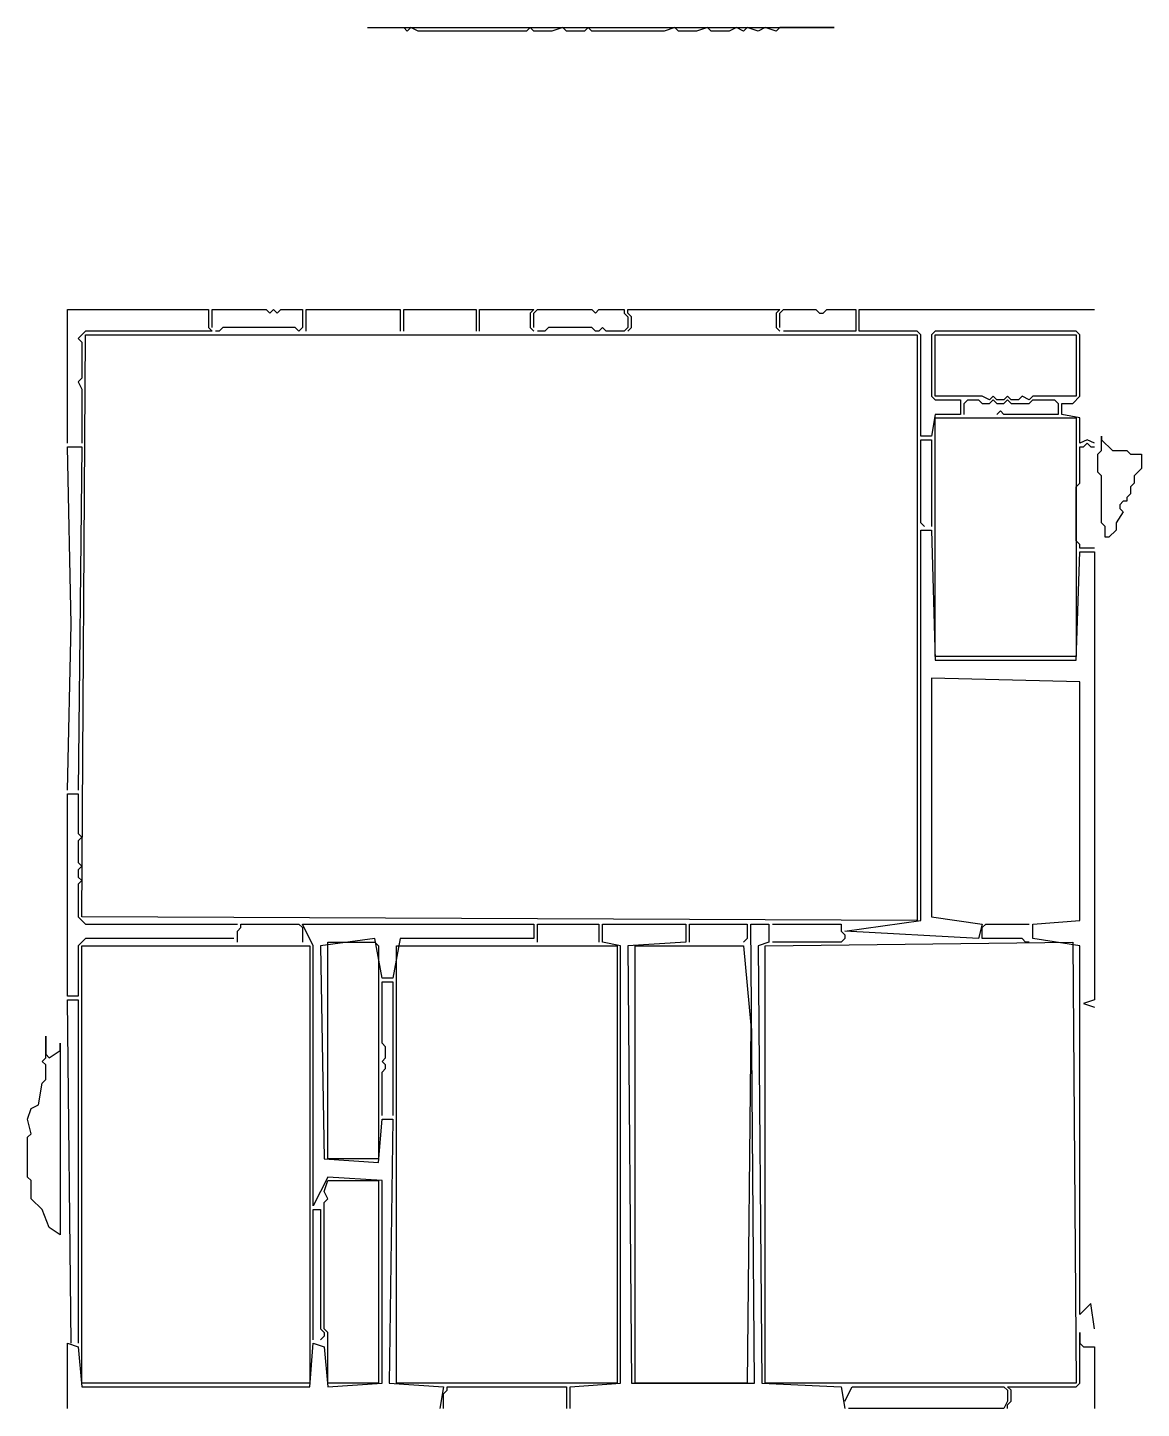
# Model space of a CAD drawing. Header units: metres. Extents: x 5.4 to 20.8, y 4.3 to 23.4.
import ezdxf

# ---------------------------------------------------------------- set-up
doc = ezdxf.new("R2010")
doc.units = ezdxf.units.M
for name, color, linetype in [('OPENINGS', 1, 'CONTINUOUS'), ('ROOMS', 3, 'CONTINUOUS'), ('WALLS', 7, 'CONTINUOUS')]:
    doc.layers.add(name, color=color, linetype=linetype)

msp = doc.modelspace()

# ---------------------------------------------------------------- linework, layer by layer
at = {"layer": 'OPENINGS'}
for points in [[(7.9, 19.25), (7.9, 19.5), (8.65, 19.5), (8.7, 19.45), (8.75, 19.5), (8.8, 19.45), (8.85, 19.5), (9.15, 19.5), (9.15, 19.25), (9.1, 19.2), (9.05, 19.25), (8.05, 19.25), (8, 19.2), (7.95, 19.2)], [(10.55, 19.2), (10.55, 19.5), (11.55, 19.5), (11.55, 19.2)], [(12.35, 19.25), (12.35, 19.45), (12.4, 19.5), (13.15, 19.5), (13.2, 19.45), (13.25, 19.5), (13.6, 19.5), (13.6, 19.45), (13.65, 19.4), (13.65, 19.25), (13.6, 19.2), (13.35, 19.2), (13.3, 19.25), (13.25, 19.2), (13.2, 19.2), (13.15, 19.25), (12.55, 19.25), (12.5, 19.2), (12.4, 19.2)], [(15.75, 19.25), (15.75, 19.45), (15.8, 19.5), (16.25, 19.5), (16.3, 19.45), (16.35, 19.45), (16.4, 19.5), (16.8, 19.5), (16.8, 19.2), (15.8, 19.2)], [(18.3, 18.05), (18.3, 18.2), (18.35, 18.25), (18.5, 18.25), (18.55, 18.2), (18.65, 18.2), (18.7, 18.25), (18.75, 18.2), (18.85, 18.2), (18.9, 18.25), (18.95, 18.2), (19.2, 18.2), (19.25, 18.25), (19.55, 18.25), (19.6, 18.2), (19.6, 18.05), (18.85, 18.05), (18.8, 18.1), (18.75, 18.05)], [(5.9, 12.85), (5.95, 15.15), (5.9, 17.6), (6.1, 17.6), (6.05, 12.85)], [(17.75, 16.5), (17.7, 16.55), (17.7, 17.7), (17.85, 17.7), (17.85, 16.5)], [(20.1, 16.2), (19.9, 16.2), (19.9, 16.25), (19.85, 16.3), (19.85, 17.05), (19.9, 17.1), (19.9, 17.6), (19.95, 17.6), (20, 17.65), (20.05, 17.6), (20.1, 17.6)], [(8.25, 10.75), (8.25, 10.9), (8.3, 10.95), (8.3, 11), (9.1, 11), (9.15, 10.95), (9.15, 10.75)], [(12.4, 10.75), (12.4, 11), (13.25, 11), (13.25, 10.75)], [(14.5, 10.75), (14.5, 11), (15.3, 11), (15.3, 10.8), (15.25, 10.75)], [(15.65, 11), (16.6, 11), (16.6, 10.9), (16.65, 10.85), (16.65, 10.8), (16.6, 10.75), (15.65, 10.75)], [(19.2, 10.75), (19.15, 10.75), (19.1, 10.8), (18.55, 10.8), (18.55, 10.95), (18.6, 11), (19.2, 11)], [(10.25, 8.35), (10.25, 8.95), (10.3, 9), (10.3, 9.05), (10.25, 9.1), (10.3, 9.15), (10.3, 9.3), (10.25, 9.35), (10.25, 10.2), (10.4, 10.2), (10.4, 8.35)], [(5.95, 5.2), (5.9, 9.95), (6.05, 9.95), (6.05, 5.2)], [(9.3, 5.25), (9.3, 7.05), (9.4, 7.05), (9.4, 5.4), (9.45, 5.35), (9.45, 5.3), (9.4, 5.25)], [(11.1, 4.3), (11.1, 4.5), (11.15, 4.55), (11.15, 4.6), (12.8, 4.6), (12.8, 4.3)], [(16.65, 4.4), (16.75, 4.6), (18.85, 4.6), (18.9, 4.55), (18.9, 4.4), (18.85, 4.3), (16.7, 4.3)]]:
    msp.add_lwpolyline(points, dxfattribs=at)
at = {"layer": 'ROOMS', "color": 3}
for points in [[(6.1, 11.1), (6.15, 19.15), (17.65, 19.15), (17.65, 11.05)], [(17.9, 18.3), (17.9, 19.15), (19.85, 19.15), (19.85, 18.3), (19.25, 18.3), (19.2, 18.25), (19.1, 18.3), (19.05, 18.25), (18.95, 18.25), (18.9, 18.3), (18.85, 18.25), (18.75, 18.25), (18.7, 18.3), (18.65, 18.25), (18.55, 18.3)], [(17.9, 14.7), (17.9, 18), (19.85, 18), (19.85, 14.7)], [(20.3, 16.35), (20.25, 16.35), (20.25, 16.5), (20.2, 16.55), (20.2, 17.2), (20.15, 17.25), (20.15, 17.5), (20.2, 17.55), (20.2, 17.75), (20.2, 17.7), (20.35, 17.55), (20.55, 17.55), (20.6, 17.5), (20.75, 17.5), (20.75, 17.3), (20.65, 17.2), (20.65, 17.1), (20.6, 17.05), (20.6, 16.95), (20.55, 16.9), (20.55, 16.85), (20.5, 16.85), (20.45, 16.8), (20.45, 16.75), (20.5, 16.7), (20.4, 16.55), (20.4, 16.45)], [(6.1, 4.65), (6.1, 10.7), (9.25, 10.7), (9.25, 4.65)], [(9.5, 7.75), (9.5, 10.75), (10.15, 10.75), (10.2, 10.7), (10.2, 7.75)], [(10.45, 4.65), (10.45, 10.7), (13.5, 10.7), (13.5, 4.65)], [(13.75, 4.65), (13.75, 10.7), (15.25, 10.7), (15.35, 9.6), (15.3, 4.65)], [(15.55, 4.65), (15.55, 10.7), (19.8, 10.75), (19.85, 4.65)], [(5.8, 6.7), (5.65, 6.8), (5.55, 7.05), (5.4, 7.2), (5.4, 7.45), (5.35, 7.5), (5.35, 8.05), (5.4, 8.1), (5.35, 8.3), (5.4, 8.45), (5.5, 8.5), (5.55, 8.8), (5.6, 8.85), (5.6, 9.05), (5.55, 9.1), (5.6, 9.15), (5.6, 9.45), (5.6, 9.2), (5.65, 9.15), (5.8, 9.25), (5.8, 9.35)], [(9.5, 4.65), (9.5, 5.35), (9.45, 5.4), (9.45, 7.15), (9.5, 7.2), (9.45, 7.3), (9.5, 7.45), (10.2, 7.45), (10.2, 4.65)]]:
    msp.add_lwpolyline(points, close=True, dxfattribs=at)
at = {"layer": 'WALLS'}
for points in [[(10.05, 23.4), (16.5, 23.4), (15.75, 23.4), (15.7, 23.35), (15.55, 23.4), (15.45, 23.35), (15.3, 23.4), (15.25, 23.35), (15.15, 23.4), (15.05, 23.35), (14.8, 23.35), (14.75, 23.4), (14.6, 23.35), (14.35, 23.35), (14.3, 23.4), (14.15, 23.35), (13.15, 23.35), (13.1, 23.4), (13.05, 23.35), (12.8, 23.35), (12.75, 23.4), (12.6, 23.35), (12.35, 23.35), (12.3, 23.4), (12.25, 23.35), (10.75, 23.35), (10.65, 23.4), (10.6, 23.35), (10.55, 23.4)], [(5.9, 17.65), (5.9, 19.5), (7.85, 19.5), (7.85, 19.25), (7.9, 19.2), (6.15, 19.2), (6.05, 19.1), (6.1, 19.05), (6.1, 18.55), (6.05, 18.5), (6.1, 18.4), (6.1, 17.65)], [(9.2, 19.2), (9.2, 19.5), (10.5, 19.5), (10.5, 19.2)], [(11.6, 19.2), (11.6, 19.5), (12.35, 19.5), (12.3, 19.45), (12.3, 19.25), (12.35, 19.2)], [(13.65, 19.2), (13.7, 19.25), (13.7, 19.4), (13.65, 19.45), (13.65, 19.5), (15.75, 19.5), (15.7, 19.45), (15.7, 19.25), (15.75, 19.2)], [(20.1, 17.65), (20, 17.7), (19.9, 17.65), (19.9, 18), (19.65, 18.05), (19.65, 18.2), (19.8, 18.2), (19.9, 18.3), (19.9, 19.15), (19.85, 19.2), (17.9, 19.2), (17.85, 19.15), (17.85, 18.3), (17.9, 18.25), (18.25, 18.25), (18.25, 18.05), (17.9, 18.05), (17.85, 17.75), (17.7, 17.75), (17.7, 19.15), (17.65, 19.2), (16.85, 19.2), (16.85, 19.5), (20.1, 19.5)], [(20.1, 5.4), (20.05, 5.75), (19.9, 5.6), (19.9, 10.7), (19.25, 10.8), (19.25, 11), (19.9, 11.05), (19.9, 14.35), (17.85, 14.4), (17.85, 11.1), (18.55, 11), (18.5, 10.8), (16.65, 10.9), (17.7, 11.05), (17.7, 16.45), (17.85, 16.45), (17.9, 14.65), (19.85, 14.65), (19.9, 16.15), (20.1, 16.15), (20.1, 9.95), (19.95, 9.9), (20.1, 9.85)], [(8.2, 10.8), (6.15, 10.8), (6.05, 10.7), (6.05, 10), (5.9, 10), (5.9, 12.8), (6.05, 12.8), (6.05, 12.25), (6.1, 12.2), (6.05, 12.15), (6.05, 11.85), (6.1, 11.8), (6.05, 11.75), (6.05, 11.65), (6.1, 11.6), (6.05, 11.55), (6.05, 11.1), (6.15, 11), (8.25, 11)], [(5.9, 4.3), (5.9, 5.2), (6.05, 5.15), (6.1, 4.6), (9.25, 4.6), (9.3, 5.2), (9.45, 5.15), (9.5, 4.6), (10.25, 4.65), (10.25, 7.45), (9.5, 7.5), (9.3, 7.1), (9.3, 10.7), (9.15, 11), (12.35, 11), (12.35, 10.8), (10.5, 10.8), (10.4, 10.25), (10.25, 10.25), (10.15, 10.8), (9.4, 10.7), (9.45, 7.75), (10.2, 7.7), (10.25, 8.3), (10.4, 8.3), (10.35, 4.65), (11.1, 4.6), (11.05, 4.3)], [(12.85, 4.3), (12.85, 4.6), (13.55, 4.65), (13.55, 10.7), (13.3, 10.75), (13.3, 11), (14.45, 11), (14.45, 10.75), (13.65, 10.7), (13.7, 4.65), (15.4, 4.65), (15.35, 11), (15.6, 11), (15.6, 10.75), (15.45, 10.7), (15.5, 4.65), (16.6, 4.6), (16.65, 4.3)], [(18.9, 4.3), (18.9, 4.35), (18.95, 4.4), (18.95, 4.55), (18.9, 4.6), (19.85, 4.6), (19.9, 4.65), (19.9, 5.35), (19.9, 5.2), (19.95, 5.15), (20.1, 5.15), (20.1, 4.3)]]:
    msp.add_lwpolyline(points, dxfattribs=at)

doc.saveas('drawing.dxf')
